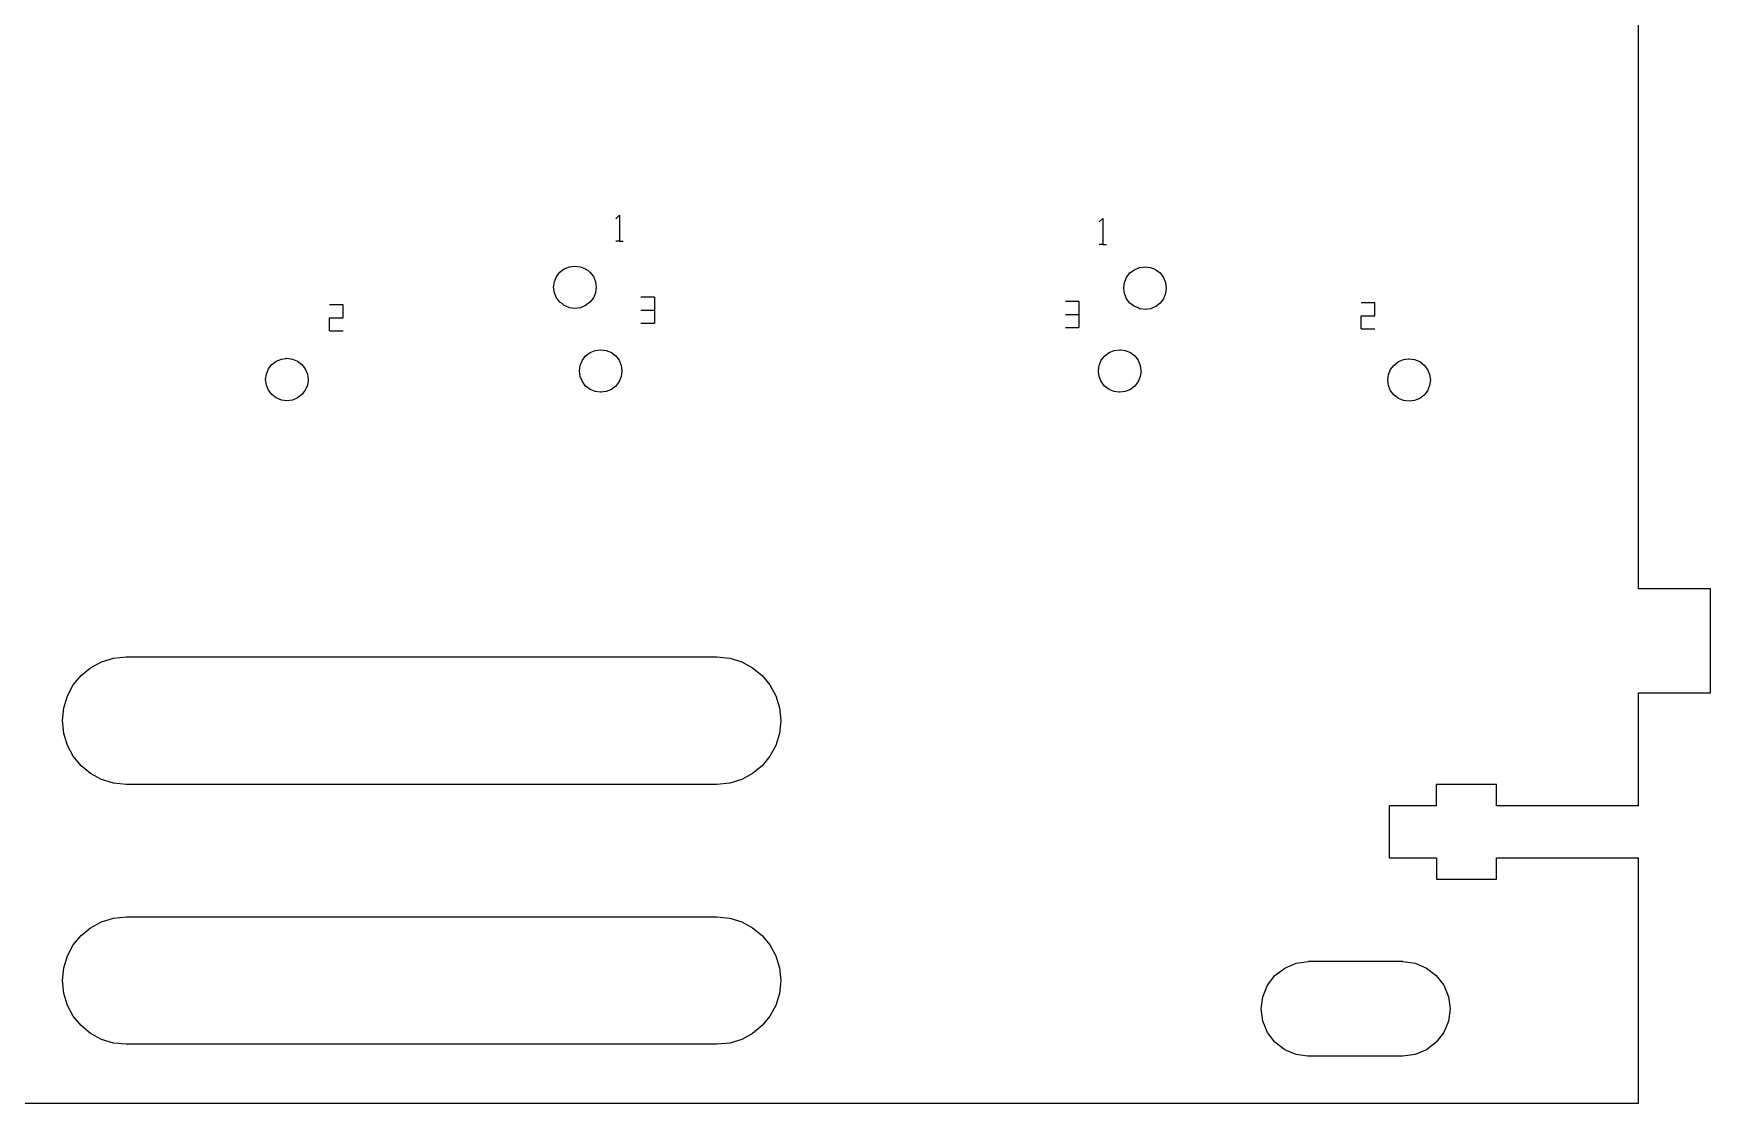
# Model space of a CAD drawing. Extents: x 0 to 621, y -370 to 0.
# Drawn here: x 479 to 620.9, y -368.1 to -277.5 of the extents above; entities that cross this region are included whole.
import ezdxf

# ---------------------------------------------------------------- set-up
doc = ezdxf.new("R2010")
doc.units = 0
doc.layers.get('0').update_dxf_attribs({"linetype": 'CONTINUOUS'})

# ---------------------------------------------------------------- blocks, each defined once
blk = doc.blocks.new('BLOCK_2482')
at = {"color": 7}
blk.add_lwpolyline([(614.84, -333.31), (620.94, -333.31)], dxfattribs=at)
blk = doc.blocks.new('BLOCK_2483')
at = {"color": 7}
blk.add_lwpolyline([(620.94, -333.31), (620.94, -324.51)], dxfattribs=at)
blk = doc.blocks.new('BLOCK_2484')
at = {"color": 7}
blk.add_lwpolyline([(620.94, -324.51), (614.84, -324.51)], dxfattribs=at)
blk = doc.blocks.new('BLOCK_2485')
at = {"color": 7}
blk.add_lwpolyline([(614.84, -324.51), (614.84, -205.61)], dxfattribs=at)
blk = doc.blocks.new('BLOCK_2508')
at = {"color": 7}
blk.add_lwpolyline([(614.84, -368.06), (464.04, -368.06)], dxfattribs=at)
blk = doc.blocks.new('BLOCK_2509')
at = {"color": 7}
blk.add_lwpolyline([(584.08, -357.24), (584.91, -356.6)], dxfattribs=at)
blk = doc.blocks.new('BLOCK_2510')
at = {"color": 7}
blk.add_lwpolyline([(583.45, -358.06), (584.08, -357.24)], dxfattribs=at)
blk = doc.blocks.new('BLOCK_2511')
at = {"color": 7}
blk.add_lwpolyline([(594.91, -356.06), (586.91, -356.06)], dxfattribs=at)
blk = doc.blocks.new('BLOCK_2514')
at = {"color": 7}
blk.add_lwpolyline([(596.91, -356.6), (597.73, -357.24)], dxfattribs=at)
blk = doc.blocks.new('BLOCK_2515')
at = {"color": 7}
blk.add_lwpolyline([(614.84, -342.87), (602.84, -342.87)], dxfattribs=at)
blk = doc.blocks.new('BLOCK_2516')
at = {"color": 7}
blk.add_lwpolyline([(602.84, -342.87), (602.84, -341.07)], dxfattribs=at)
blk = doc.blocks.new('BLOCK_2517')
at = {"color": 7}
blk.add_lwpolyline([(593.74, -347.27), (597.74, -347.27)], dxfattribs=at)
blk = doc.blocks.new('BLOCK_2518')
at = {"color": 7}
blk.add_lwpolyline([(597.74, -349.07), (602.84, -349.07)], dxfattribs=at)
blk = doc.blocks.new('BLOCK_2519')
at = {"color": 7}
blk.add_lwpolyline([(602.84, -341.07), (597.74, -341.07)], dxfattribs=at)
blk = doc.blocks.new('BLOCK_2520')
at = {"color": 7}
blk.add_lwpolyline([(597.74, -347.27), (597.74, -349.07)], dxfattribs=at)
blk = doc.blocks.new('BLOCK_2521')
at = {"color": 7}
blk.add_lwpolyline([(602.84, -347.27), (614.84, -347.27)], dxfattribs=at)
blk = doc.blocks.new('BLOCK_2522')
at = {"color": 7}
blk.add_lwpolyline([(602.84, -349.07), (602.84, -347.27)], dxfattribs=at)
blk = doc.blocks.new('BLOCK_2523')
at = {"color": 7}
blk.add_lwpolyline([(614.84, -342.87), (614.84, -333.31)], dxfattribs=at)
blk = doc.blocks.new('BLOCK_2525')
at = {"color": 7}
blk.add_lwpolyline([(584.08, -362.89), (583.45, -362.06)], dxfattribs=at)
blk = doc.blocks.new('BLOCK_2526')
at = {"color": 7}
blk.add_lwpolyline([(584.91, -363.53), (584.08, -362.89)], dxfattribs=at)
blk = doc.blocks.new('BLOCK_2527')
at = {"color": 7}
blk.add_lwpolyline([(585.87, -363.93), (584.91, -363.53)], dxfattribs=at)
blk = doc.blocks.new('BLOCK_2529')
at = {"color": 7}
blk.add_lwpolyline([(596.91, -363.53), (595.94, -363.93)], dxfattribs=at)
blk = doc.blocks.new('BLOCK_2530')
at = {"color": 7}
blk.add_lwpolyline([(595.94, -363.93), (594.91, -364.06)], dxfattribs=at)
blk = doc.blocks.new('BLOCK_2531')
at = {"color": 7}
blk.add_lwpolyline([(598.77, -361.1), (598.37, -362.06)], dxfattribs=at)
blk = doc.blocks.new('BLOCK_2568')
at = {"color": 7}
blk.add_lwpolyline([(598.37, -358.06), (598.77, -359.03)], dxfattribs=at)
blk = doc.blocks.new('BLOCK_2569')
at = {"color": 7}
blk.add_lwpolyline([(598.91, -360.06), (598.77, -361.1)], dxfattribs=at)
blk = doc.blocks.new('BLOCK_2570')
at = {"color": 7}
blk.add_lwpolyline([(595.94, -356.2), (596.91, -356.6)], dxfattribs=at)
blk = doc.blocks.new('BLOCK_2593')
at = {"color": 7}
blk.add_lwpolyline([(585.87, -356.2), (586.91, -356.06)], dxfattribs=at)
blk = doc.blocks.new('BLOCK_2595')
at = {"color": 7}
blk.add_lwpolyline([(583.45, -362.06), (583.05, -361.1)], dxfattribs=at)
blk = doc.blocks.new('BLOCK_2597')
at = {"color": 7}
blk.add_lwpolyline([(594.91, -356.06), (595.94, -356.2)], dxfattribs=at)
blk = doc.blocks.new('BLOCK_2598')
at = {"color": 7}
blk.add_lwpolyline([(586.84, -364.06), (585.87, -363.93)], dxfattribs=at)
blk = doc.blocks.new('BLOCK_2599')
at = {"color": 7}
blk.add_lwpolyline([(594.91, -364.06), (586.84, -364.06)], dxfattribs=at)
blk = doc.blocks.new('BLOCK_2614')
at = {"color": 7}
blk.add_lwpolyline([(593.74, -342.87), (593.74, -347.27)], dxfattribs=at)
blk = doc.blocks.new('BLOCK_2615')
at = {"color": 7}
blk.add_lwpolyline([(597.74, -342.87), (593.74, -342.87)], dxfattribs=at)
blk = doc.blocks.new('BLOCK_2616')
at = {"color": 7}
blk.add_lwpolyline([(597.74, -342.87), (597.74, -341.07)], dxfattribs=at)
blk = doc.blocks.new('BLOCK_2644')
at = {"color": 7}
blk.add_lwpolyline([(582.91, -360.06), (583.05, -359.03)], dxfattribs=at)
blk = doc.blocks.new('BLOCK_2645')
at = {"color": 7}
blk.add_lwpolyline([(584.91, -356.6), (585.87, -356.2)], dxfattribs=at)
blk = doc.blocks.new('BLOCK_2648')
at = {"color": 7}
blk.add_lwpolyline([(597.73, -357.24), (598.37, -358.06)], dxfattribs=at)
blk = doc.blocks.new('BLOCK_2649')
at = {"color": 7}
blk.add_lwpolyline([(597.73, -362.89), (596.91, -363.53)], dxfattribs=at)
blk = doc.blocks.new('BLOCK_2650')
at = {"color": 7}
blk.add_lwpolyline([(583.05, -359.03), (583.45, -358.06)], dxfattribs=at)
blk = doc.blocks.new('BLOCK_2654')
at = {"color": 7}
blk.add_lwpolyline([(598.77, -359.03), (598.91, -360.06)], dxfattribs=at)
blk = doc.blocks.new('BLOCK_2655')
at = {"color": 7}
blk.add_lwpolyline([(598.37, -362.06), (597.73, -362.89)], dxfattribs=at)
blk = doc.blocks.new('BLOCK_2656')
at = {"color": 7}
blk.add_lwpolyline([(583.05, -361.1), (582.91, -360.06)], dxfattribs=at)
blk = doc.blocks.new('BLOCK_2657')
at = {"color": 7}
blk.add_lwpolyline([(614.84, -368.06), (614.84, -347.27)], dxfattribs=at)
blk = doc.blocks.new('BLOCK_2662')
at = {"color": 7}
blk.add_lwpolyline([(597.17, -306.38), (597.23, -306.84)], dxfattribs=at)
blk = doc.blocks.new('BLOCK_2663')
at = {"color": 7}
blk.add_lwpolyline([(596.99, -305.94), (597.17, -306.38)], dxfattribs=at)
blk = doc.blocks.new('BLOCK_2664')
at = {"color": 7}
blk.add_lwpolyline([(596.71, -305.57), (596.99, -305.94)], dxfattribs=at)
blk = doc.blocks.new('BLOCK_2666')
at = {"color": 7}
blk.add_lwpolyline([(501.71, -308.07), (501.34, -308.36)], dxfattribs=at)
blk = doc.blocks.new('BLOCK_2667')
at = {"color": 7}
blk.add_lwpolyline([(502, -307.7), (501.71, -308.07)], dxfattribs=at)
blk = doc.blocks.new('BLOCK_2668')
at = {"color": 7}
blk.add_lwpolyline([(499.54, -308.36), (499.17, -308.07)], dxfattribs=at)
blk = doc.blocks.new('BLOCK_2669')
at = {"color": 7}
blk.add_lwpolyline([(498.88, -307.7), (498.7, -307.26)], dxfattribs=at)
blk = doc.blocks.new('BLOCK_2670')
at = {"color": 7}
blk.add_lwpolyline([(499.97, -305.06), (500.36, -305.01)], dxfattribs=at)
blk = doc.blocks.new('BLOCK_2676')
at = {"color": 7}
blk.add_lwpolyline([(593.64, -306.87), (593.63, -306.84)], dxfattribs=at)
blk = doc.blocks.new('BLOCK_2678')
at = {"color": 7}
blk.add_lwpolyline([(594.53, -308.4), (594.16, -308.11)], dxfattribs=at)
blk = doc.blocks.new('BLOCK_2682')
at = {"color": 7}
blk.add_lwpolyline([(526.56, -299.45), (526.38, -299.89)], dxfattribs=at)
blk = doc.blocks.new('BLOCK_2683')
at = {"color": 7}
blk.add_lwpolyline([(526.38, -299.89), (526.09, -300.26)], dxfattribs=at)
blk = doc.blocks.new('BLOCK_2685')
at = {"color": 7}
blk.add_lwpolyline([(595.9, -305.1), (596.33, -305.28)], dxfattribs=at)
blk = doc.blocks.new('BLOCK_2686')
at = {"color": 7}
blk.add_lwpolyline([(594.16, -305.57), (594.53, -305.28)], dxfattribs=at)
blk = doc.blocks.new('BLOCK_2687')
at = {"color": 7}
blk.add_lwpolyline([(593.87, -305.94), (594.16, -305.57)], dxfattribs=at)
blk = doc.blocks.new('BLOCK_2688')
at = {"color": 7}
blk.add_lwpolyline([(593.69, -306.38), (593.87, -305.94)], dxfattribs=at)
blk = doc.blocks.new('BLOCK_2690')
at = {"color": 7}
blk.add_lwpolyline([(523.54, -300.26), (523.26, -299.89)], dxfattribs=at)
blk = doc.blocks.new('BLOCK_2691')
at = {"color": 7}
blk.add_lwpolyline([(523.26, -299.89), (523.08, -299.45)], dxfattribs=at)
blk = doc.blocks.new('BLOCK_2693')
at = {"color": 7}
blk.add_lwpolyline([(569.51, -293.16), (569.51, -295.36)], dxfattribs=at)
blk = doc.blocks.new('BLOCK_2694')
at = {"color": 7}
blk.add_lwpolyline([(569.51, -295.36), (569.21, -295.36)], dxfattribs=at)
blk = doc.blocks.new('BLOCK_2695')
at = {"color": 7}
blk.add_lwpolyline([(569.51, -295.36), (569.83, -295.36)], dxfattribs=at)
blk = doc.blocks.new('BLOCK_2696')
at = {"color": 7}
blk.add_lwpolyline([(498.7, -307.26), (498.64, -306.8)], dxfattribs=at)
blk = doc.blocks.new('BLOCK_2697')
at = {"color": 7}
blk.add_lwpolyline([(499.54, -305.24), (499.97, -305.06)], dxfattribs=at)
blk = doc.blocks.new('BLOCK_2702')
at = {"color": 7}
blk.add_lwpolyline([(597.23, -306.84), (597.17, -307.31)], dxfattribs=at)
blk = doc.blocks.new('BLOCK_2711')
at = {"color": 7}
blk.add_lwpolyline([(500.91, -305.06), (501.34, -305.24)], dxfattribs=at)
blk = doc.blocks.new('BLOCK_2712')
at = {"color": 7}
blk.add_lwpolyline([(500.44, -305), (500.91, -305.06)], dxfattribs=at)
blk = doc.blocks.new('BLOCK_2713')
at = {"color": 7}
blk.add_lwpolyline([(595.43, -305.04), (595.9, -305.1)], dxfattribs=at)
blk = doc.blocks.new('BLOCK_2714')
at = {"color": 7}
blk.add_lwpolyline([(593.69, -307.31), (593.64, -306.87)], dxfattribs=at)
blk = doc.blocks.new('BLOCK_2721')
at = {"color": 7}
blk.add_lwpolyline([(593.63, -306.84), (593.69, -306.38)], dxfattribs=at)
blk = doc.blocks.new('BLOCK_2722')
at = {"color": 7}
blk.add_lwpolyline([(594.97, -308.58), (594.53, -308.4)], dxfattribs=at)
blk = doc.blocks.new('BLOCK_2729')
at = {"color": 7}
blk.add_lwpolyline([(504.06, -301.58), (505.21, -301.58)], dxfattribs=at)
blk = doc.blocks.new('BLOCK_2730')
at = {"color": 7}
blk.add_lwpolyline([(504.06, -302.68), (505.21, -302.68)], dxfattribs=at)
blk = doc.blocks.new('BLOCK_2731')
at = {"color": 7}
blk.add_lwpolyline([(505.21, -300.48), (504.06, -300.48)], dxfattribs=at)
blk = doc.blocks.new('BLOCK_2732')
at = {"color": 7}
blk.add_lwpolyline([(504.06, -302.68), (504.06, -301.58)], dxfattribs=at)
blk = doc.blocks.new('BLOCK_2733')
at = {"color": 7}
blk.add_lwpolyline([(592.53, -301.4), (592.53, -300.3)], dxfattribs=at)
blk = doc.blocks.new('BLOCK_2734')
at = {"color": 7}
blk.add_lwpolyline([(591.38, -301.4), (592.53, -301.4)], dxfattribs=at)
blk = doc.blocks.new('BLOCK_2735')
at = {"color": 7}
blk.add_lwpolyline([(591.38, -302.5), (591.38, -301.4)], dxfattribs=at)
blk = doc.blocks.new('BLOCK_2736')
at = {"color": 7}
blk.add_lwpolyline([(502.23, -306.87), (502.18, -307.26)], dxfattribs=at)
blk = doc.blocks.new('BLOCK_2740')
at = {"color": 7}
blk.add_lwpolyline([(596.33, -308.4), (595.9, -308.58)], dxfattribs=at)
blk = doc.blocks.new('BLOCK_2741')
at = {"color": 7}
blk.add_lwpolyline([(596.71, -308.11), (596.33, -308.4)], dxfattribs=at)
blk = doc.blocks.new('BLOCK_2742')
at = {"color": 7}
blk.add_lwpolyline([(596.99, -307.74), (596.71, -308.11)], dxfattribs=at)
blk = doc.blocks.new('BLOCK_2743')
at = {"color": 7}
blk.add_lwpolyline([(597.17, -307.31), (596.99, -307.74)], dxfattribs=at)
blk = doc.blocks.new('BLOCK_2746')
at = {"color": 7}
blk.add_lwpolyline([(523.08, -299.45), (523.02, -298.98)], dxfattribs=at)
blk = doc.blocks.new('BLOCK_2747')
at = {"color": 7}
blk.add_lwpolyline([(526.38, -298.09), (526.56, -298.52)], dxfattribs=at)
blk = doc.blocks.new('BLOCK_2753')
at = {"color": 7}
blk.add_lwpolyline([(591.38, -302.5), (592.53, -302.5)], dxfattribs=at)
blk = doc.blocks.new('BLOCK_2754')
at = {"color": 7}
blk.add_lwpolyline([(592.53, -300.3), (591.38, -300.3)], dxfattribs=at)
blk = doc.blocks.new('BLOCK_2758')
at = {"color": 7}
blk.add_lwpolyline([(525.72, -297.43), (525.83, -297.51)], dxfattribs=at)
blk = doc.blocks.new('BLOCK_2761')
at = {"color": 7}
blk.add_lwpolyline([(501.34, -305.24), (501.71, -305.53)], dxfattribs=at)
blk = doc.blocks.new('BLOCK_2762')
at = {"color": 7}
blk.add_lwpolyline([(528.59, -295.09), (528.91, -295.09)], dxfattribs=at)
blk = doc.blocks.new('BLOCK_2763')
at = {"color": 7}
blk.add_lwpolyline([(528.59, -292.89), (528.29, -293.2)], dxfattribs=at)
blk = doc.blocks.new('BLOCK_2764')
at = {"color": 7}
blk.add_lwpolyline([(528.59, -295.09), (528.29, -295.09)], dxfattribs=at)
blk = doc.blocks.new('BLOCK_2765')
at = {"color": 7}
blk.add_lwpolyline([(528.59, -292.89), (528.59, -295.09)], dxfattribs=at)
blk = doc.blocks.new('BLOCK_2766')
at = {"color": 7}
blk.add_lwpolyline([(569.51, -293.16), (569.21, -293.46)], dxfattribs=at)
blk = doc.blocks.new('BLOCK_2768')
at = {"color": 7}
blk.add_lwpolyline([(593.87, -307.74), (593.69, -307.31)], dxfattribs=at)
blk = doc.blocks.new('BLOCK_2769')
at = {"color": 7}
blk.add_lwpolyline([(594.97, -305.1), (595.36, -305.05)], dxfattribs=at)
blk = doc.blocks.new('BLOCK_2771')
at = {"color": 7}
blk.add_lwpolyline([(572.18, -297.5), (572.61, -297.32)], dxfattribs=at)
blk = doc.blocks.new('BLOCK_2772')
at = {"color": 7}
blk.add_lwpolyline([(571.34, -299.52), (571.28, -299.06)], dxfattribs=at)
blk = doc.blocks.new('BLOCK_2773')
at = {"color": 7}
blk.add_lwpolyline([(523.54, -297.71), (523.92, -297.43)], dxfattribs=at)
blk = doc.blocks.new('BLOCK_2777')
at = {"color": 7}
blk.add_lwpolyline([(572.61, -300.8), (572.43, -300.71)], dxfattribs=at)
blk = doc.blocks.new('BLOCK_2778')
at = {"color": 7}
blk.add_lwpolyline([(572.18, -300.62), (571.8, -300.33)], dxfattribs=at)
blk = doc.blocks.new('BLOCK_2779')
at = {"color": 7}
blk.add_lwpolyline([(571.8, -300.33), (571.52, -299.96)], dxfattribs=at)
blk = doc.blocks.new('BLOCK_2785')
at = {"color": 7}
blk.add_lwpolyline([(501.34, -308.36), (500.91, -308.54)], dxfattribs=at)
blk = doc.blocks.new('BLOCK_2786')
at = {"color": 7}
blk.add_lwpolyline([(500.91, -308.54), (500.44, -308.6)], dxfattribs=at)
blk = doc.blocks.new('BLOCK_2787')
at = {"color": 7}
blk.add_lwpolyline([(500.44, -308.6), (499.97, -308.54)], dxfattribs=at)
blk = doc.blocks.new('BLOCK_2788')
at = {"color": 7}
blk.add_lwpolyline([(594.53, -305.28), (594.97, -305.1)], dxfattribs=at)
blk = doc.blocks.new('BLOCK_2789')
at = {"color": 7}
blk.add_lwpolyline([(498.64, -306.8), (498.7, -306.33)], dxfattribs=at)
blk = doc.blocks.new('BLOCK_2790')
at = {"color": 7}
blk.add_lwpolyline([(499.97, -308.54), (499.54, -308.36)], dxfattribs=at)
blk = doc.blocks.new('BLOCK_2791')
at = {"color": 7}
blk.add_lwpolyline([(500.36, -305.01), (500.44, -305)], dxfattribs=at)
blk = doc.blocks.new('BLOCK_2792')
at = {"color": 7}
blk.add_lwpolyline([(595.43, -308.64), (594.97, -308.58)], dxfattribs=at)
blk = doc.blocks.new('BLOCK_2794')
at = {"color": 7}
blk.add_lwpolyline([(595.9, -308.58), (595.43, -308.64)], dxfattribs=at)
blk = doc.blocks.new('BLOCK_2795')
at = {"color": 7}
blk.add_lwpolyline([(499.17, -305.52), (499.54, -305.24)], dxfattribs=at)
blk = doc.blocks.new('BLOCK_2796')
at = {"color": 7}
blk.add_lwpolyline([(498.88, -305.9), (499.17, -305.52)], dxfattribs=at)
blk = doc.blocks.new('BLOCK_2797')
at = {"color": 7}
blk.add_lwpolyline([(498.7, -306.33), (498.88, -305.9)], dxfattribs=at)
blk = doc.blocks.new('BLOCK_2798')
at = {"color": 7}
blk.add_lwpolyline([(524.35, -297.25), (524.82, -297.19)], dxfattribs=at)
blk = doc.blocks.new('BLOCK_2799')
at = {"color": 7}
blk.add_lwpolyline([(524.82, -297.19), (525.28, -297.25)], dxfattribs=at)
blk = doc.blocks.new('BLOCK_2800')
at = {"color": 7}
blk.add_lwpolyline([(523.92, -297.43), (524.35, -297.25)], dxfattribs=at)
blk = doc.blocks.new('BLOCK_2801')
at = {"color": 7}
blk.add_lwpolyline([(523.26, -298.09), (523.54, -297.71)], dxfattribs=at)
blk = doc.blocks.new('BLOCK_2805')
at = {"color": 7}
blk.add_lwpolyline([(525.28, -300.72), (524.82, -300.79)], dxfattribs=at)
blk = doc.blocks.new('BLOCK_2806')
at = {"color": 7}
blk.add_lwpolyline([(524.82, -300.79), (524.35, -300.72)], dxfattribs=at)
blk = doc.blocks.new('BLOCK_2813')
at = {"color": 7}
blk.add_lwpolyline([(505.21, -301.58), (505.21, -300.48)], dxfattribs=at)
blk = doc.blocks.new('BLOCK_2815')
at = {"color": 7}
blk.add_lwpolyline([(573.08, -297.26), (573.54, -297.32)], dxfattribs=at)
blk = doc.blocks.new('BLOCK_2816')
at = {"color": 7}
blk.add_lwpolyline([(573.54, -297.32), (573.74, -297.4)], dxfattribs=at)
blk = doc.blocks.new('BLOCK_2817')
at = {"color": 7}
blk.add_lwpolyline([(573.98, -297.5), (574.35, -297.78)], dxfattribs=at)
blk = doc.blocks.new('BLOCK_2818')
at = {"color": 7}
blk.add_lwpolyline([(574.35, -297.78), (574.64, -298.16)], dxfattribs=at)
blk = doc.blocks.new('BLOCK_2820')
at = {"color": 7}
blk.add_lwpolyline([(574.82, -299.52), (574.64, -299.96)], dxfattribs=at)
blk = doc.blocks.new('BLOCK_2821')
at = {"color": 7}
blk.add_lwpolyline([(574.64, -299.96), (574.35, -300.33)], dxfattribs=at)
blk = doc.blocks.new('BLOCK_2822')
at = {"color": 7}
blk.add_lwpolyline([(574.35, -300.33), (573.98, -300.62)], dxfattribs=at)
blk = doc.blocks.new('BLOCK_2823')
at = {"color": 7}
blk.add_lwpolyline([(572.61, -297.32), (573.08, -297.26)], dxfattribs=at)
blk = doc.blocks.new('BLOCK_2825')
at = {"color": 7}
blk.add_lwpolyline([(523.08, -298.52), (523.26, -298.09)], dxfattribs=at)
blk = doc.blocks.new('BLOCK_2826')
at = {"color": 7}
blk.add_lwpolyline([(523.02, -298.98), (523.08, -298.52)], dxfattribs=at)
blk = doc.blocks.new('BLOCK_2831')
at = {"color": 7}
blk.add_lwpolyline([(595.36, -305.05), (595.43, -305.04)], dxfattribs=at)
blk = doc.blocks.new('BLOCK_2833')
at = {"color": 7}
blk.add_lwpolyline([(499.17, -308.07), (498.88, -307.7)], dxfattribs=at)
blk = doc.blocks.new('BLOCK_2834')
at = {"color": 7}
blk.add_lwpolyline([(573.98, -300.62), (573.54, -300.8)], dxfattribs=at)
blk = doc.blocks.new('BLOCK_2835')
at = {"color": 7}
blk.add_lwpolyline([(573.54, -300.8), (573.08, -300.86)], dxfattribs=at)
blk = doc.blocks.new('BLOCK_2836')
at = {"color": 7}
blk.add_lwpolyline([(573.08, -300.86), (572.67, -300.8)], dxfattribs=at)
blk = doc.blocks.new('BLOCK_2837')
at = {"color": 7}
blk.add_lwpolyline([(526.09, -300.26), (525.72, -300.54)], dxfattribs=at)
blk = doc.blocks.new('BLOCK_2838')
at = {"color": 7}
blk.add_lwpolyline([(525.72, -300.54), (525.28, -300.72)], dxfattribs=at)
blk = doc.blocks.new('BLOCK_2842')
at = {"color": 7}
blk.add_lwpolyline([(596.33, -305.28), (596.71, -305.57)], dxfattribs=at)
blk = doc.blocks.new('BLOCK_2845')
at = {"color": 7}
blk.add_lwpolyline([(502.18, -307.26), (502, -307.7)], dxfattribs=at)
blk = doc.blocks.new('BLOCK_2846')
at = {"color": 7}
blk.add_lwpolyline([(502.24, -306.8), (502.23, -306.87)], dxfattribs=at)
blk = doc.blocks.new('BLOCK_2847')
at = {"color": 7}
blk.add_lwpolyline([(524.35, -300.72), (523.99, -300.57)], dxfattribs=at)
blk = doc.blocks.new('BLOCK_2848')
at = {"color": 7}
blk.add_lwpolyline([(523.92, -300.54), (523.73, -300.37)], dxfattribs=at)
blk = doc.blocks.new('BLOCK_2855')
at = {"color": 7}
blk.add_lwpolyline([(526.56, -298.52), (526.62, -298.99)], dxfattribs=at)
blk = doc.blocks.new('BLOCK_2856')
at = {"color": 7}
blk.add_lwpolyline([(526.62, -298.99), (526.56, -299.45)], dxfattribs=at)
blk = doc.blocks.new('BLOCK_2861')
at = {"color": 7}
blk.add_lwpolyline([(571.28, -299.06), (571.34, -298.59)], dxfattribs=at)
blk = doc.blocks.new('BLOCK_2862')
at = {"color": 7}
blk.add_lwpolyline([(571.34, -298.59), (571.52, -298.16)], dxfattribs=at)
blk = doc.blocks.new('BLOCK_2863')
at = {"color": 7}
blk.add_lwpolyline([(571.52, -298.16), (571.8, -297.78)], dxfattribs=at)
blk = doc.blocks.new('BLOCK_2864')
at = {"color": 7}
blk.add_lwpolyline([(571.8, -297.78), (572.18, -297.5)], dxfattribs=at)
blk = doc.blocks.new('BLOCK_2865')
at = {"color": 7}
blk.add_lwpolyline([(502.18, -306.33), (502.24, -306.8)], dxfattribs=at)
blk = doc.blocks.new('BLOCK_2866')
at = {"color": 7}
blk.add_lwpolyline([(502, -305.9), (502.18, -306.33)], dxfattribs=at)
blk = doc.blocks.new('BLOCK_2867')
at = {"color": 7}
blk.add_lwpolyline([(501.71, -305.53), (502, -305.9)], dxfattribs=at)
blk = doc.blocks.new('BLOCK_2868')
at = {"color": 7}
blk.add_lwpolyline([(594.16, -308.11), (593.87, -307.74)], dxfattribs=at)
blk = doc.blocks.new('BLOCK_2880')
at = {"color": 7}
blk.add_lwpolyline([(571.52, -299.96), (571.34, -299.52)], dxfattribs=at)
blk = doc.blocks.new('BLOCK_2881')
at = {"color": 7}
blk.add_lwpolyline([(574.64, -298.16), (574.82, -298.59)], dxfattribs=at)
blk = doc.blocks.new('BLOCK_2882')
at = {"color": 7}
blk.add_lwpolyline([(574.82, -298.59), (574.88, -299.06)], dxfattribs=at)
blk = doc.blocks.new('BLOCK_2883')
at = {"color": 7}
blk.add_lwpolyline([(574.88, -299.06), (574.82, -299.52)], dxfattribs=at)
blk = doc.blocks.new('BLOCK_2893')
at = {"color": 7}
blk.add_lwpolyline([(525.28, -297.25), (525.72, -297.43)], dxfattribs=at)
blk = doc.blocks.new('BLOCK_2894')
at = {"color": 7}
blk.add_lwpolyline([(526.09, -297.71), (526.38, -298.09)], dxfattribs=at)
blk = doc.blocks.new('BLOCK_2898')
at = {"color": 7}
blk.add_lwpolyline([(525.9, -297.54), (526.09, -297.71)], dxfattribs=at)
blk = doc.blocks.new('BLOCK_2899')
at = {"color": 7}
blk.add_lwpolyline([(525.83, -297.51), (525.9, -297.54)], dxfattribs=at)
blk = doc.blocks.new('BLOCK_2901')
at = {"color": 7}
blk.add_lwpolyline([(572.43, -300.71), (572.18, -300.62)], dxfattribs=at)
blk = doc.blocks.new('BLOCK_2903')
at = {"color": 7}
blk.add_lwpolyline([(573.8, -297.41), (573.98, -297.5)], dxfattribs=at)
blk = doc.blocks.new('BLOCK_2904')
at = {"color": 7}
blk.add_lwpolyline([(573.74, -297.4), (573.8, -297.41)], dxfattribs=at)
blk = doc.blocks.new('BLOCK_2905')
at = {"color": 7}
blk.add_lwpolyline([(572.67, -300.8), (572.61, -300.8)], dxfattribs=at)
blk = doc.blocks.new('BLOCK_2906')
at = {"color": 7}
blk.add_lwpolyline([(523.99, -300.57), (523.92, -300.54)], dxfattribs=at)
blk = doc.blocks.new('BLOCK_2907')
at = {"color": 7}
blk.add_lwpolyline([(523.73, -300.37), (523.54, -300.26)], dxfattribs=at)
blk = doc.blocks.new('BLOCK_2966')
at = {"color": 7}
blk.add_lwpolyline([(526.11, -307.63), (525.73, -307.35)], dxfattribs=at)
blk = doc.blocks.new('BLOCK_2967')
at = {"color": 7}
blk.add_lwpolyline([(525.45, -305.17), (525.73, -304.8)], dxfattribs=at)
blk = doc.blocks.new('BLOCK_2968')
at = {"color": 7}
blk.add_lwpolyline([(528.74, -305.61), (528.8, -306.02)], dxfattribs=at)
blk = doc.blocks.new('BLOCK_2969')
at = {"color": 7}
blk.add_lwpolyline([(528.8, -306.02), (528.81, -306.07)], dxfattribs=at)
blk = doc.blocks.new('BLOCK_2970')
at = {"color": 7}
blk.add_lwpolyline([(527.47, -304.34), (527.91, -304.52)], dxfattribs=at)
blk = doc.blocks.new('BLOCK_2971')
at = {"color": 7}
blk.add_lwpolyline([(525.21, -306.07), (525.27, -305.61)], dxfattribs=at)
blk = doc.blocks.new('BLOCK_2972')
at = {"color": 7}
blk.add_lwpolyline([(526.11, -304.52), (526.54, -304.34)], dxfattribs=at)
blk = doc.blocks.new('BLOCK_2973')
at = {"color": 7}
blk.add_lwpolyline([(525.73, -307.35), (525.45, -306.97)], dxfattribs=at)
blk = doc.blocks.new('BLOCK_2974')
at = {"color": 7}
blk.add_lwpolyline([(528.56, -306.97), (528.28, -307.35)], dxfattribs=at)
blk = doc.blocks.new('BLOCK_2975')
at = {"color": 7}
blk.add_lwpolyline([(526.54, -307.81), (526.11, -307.63)], dxfattribs=at)
blk = doc.blocks.new('BLOCK_2976')
at = {"color": 7}
blk.add_lwpolyline([(525.73, -304.8), (526.11, -304.52)], dxfattribs=at)
blk = doc.blocks.new('BLOCK_2977')
at = {"color": 7}
blk.add_lwpolyline([(528.57, -305.17), (528.74, -305.61)], dxfattribs=at)
blk = doc.blocks.new('BLOCK_2978')
at = {"color": 7}
blk.add_lwpolyline([(525.27, -306.54), (525.21, -306.07)], dxfattribs=at)
blk = doc.blocks.new('BLOCK_2979')
at = {"color": 7}
blk.add_lwpolyline([(525.27, -305.61), (525.45, -305.17)], dxfattribs=at)
blk = doc.blocks.new('BLOCK_2980')
at = {"color": 7}
blk.add_lwpolyline([(527.01, -304.27), (527.47, -304.34)], dxfattribs=at)
blk = doc.blocks.new('BLOCK_2981')
at = {"color": 7}
blk.add_lwpolyline([(527.47, -307.81), (527.01, -307.87)], dxfattribs=at)
blk = doc.blocks.new('BLOCK_2982')
at = {"color": 7}
blk.add_lwpolyline([(526.54, -304.34), (527.01, -304.27)], dxfattribs=at)
blk = doc.blocks.new('BLOCK_2983')
at = {"color": 7}
blk.add_lwpolyline([(528.28, -307.35), (527.91, -307.63)], dxfattribs=at)
blk = doc.blocks.new('BLOCK_2984')
at = {"color": 7}
blk.add_lwpolyline([(527.91, -307.63), (527.47, -307.81)], dxfattribs=at)
blk = doc.blocks.new('BLOCK_2985')
at = {"color": 7}
blk.add_lwpolyline([(525.45, -306.97), (525.27, -306.54)], dxfattribs=at)
blk = doc.blocks.new('BLOCK_2986')
at = {"color": 7}
blk.add_lwpolyline([(528.74, -306.54), (528.56, -306.97)], dxfattribs=at)
blk = doc.blocks.new('BLOCK_2987')
at = {"color": 7}
blk.add_lwpolyline([(526.95, -307.87), (526.54, -307.81)], dxfattribs=at)
blk = doc.blocks.new('BLOCK_2988')
at = {"color": 7}
blk.add_lwpolyline([(527.91, -304.52), (528.28, -304.8)], dxfattribs=at)
blk = doc.blocks.new('BLOCK_2989')
at = {"color": 7}
blk.add_lwpolyline([(528.28, -304.8), (528.57, -305.17)], dxfattribs=at)
blk = doc.blocks.new('BLOCK_2990')
at = {"color": 7}
blk.add_lwpolyline([(527.01, -307.87), (526.95, -307.87)], dxfattribs=at)
blk = doc.blocks.new('BLOCK_2991')
at = {"color": 7}
blk.add_lwpolyline([(528.81, -306.07), (528.8, -306.11)], dxfattribs=at)
blk = doc.blocks.new('BLOCK_2992')
at = {"color": 7}
blk.add_lwpolyline([(528.8, -306.11), (528.74, -306.54)], dxfattribs=at)
blk = doc.blocks.new('BLOCK_2993')
at = {"color": 7}
blk.add_lwpolyline([(571.84, -307.63), (571.4, -307.81)], dxfattribs=at)
blk = doc.blocks.new('BLOCK_2994')
at = {"color": 7}
blk.add_lwpolyline([(569.38, -306.97), (569.2, -306.54)], dxfattribs=at)
blk = doc.blocks.new('BLOCK_2995')
at = {"color": 7}
blk.add_lwpolyline([(571.84, -304.52), (572.21, -304.8)], dxfattribs=at)
blk = doc.blocks.new('BLOCK_2996')
at = {"color": 7}
blk.add_lwpolyline([(572.21, -304.8), (572.5, -305.17)], dxfattribs=at)
blk = doc.blocks.new('BLOCK_2997')
at = {"color": 7}
blk.add_lwpolyline([(569.14, -306.07), (569.2, -305.61)], dxfattribs=at)
blk = doc.blocks.new('BLOCK_2998')
at = {"color": 7}
blk.add_lwpolyline([(570.04, -304.52), (570.47, -304.34)], dxfattribs=at)
blk = doc.blocks.new('BLOCK_2999')
at = {"color": 7}
blk.add_lwpolyline([(569.66, -307.35), (569.38, -306.97)], dxfattribs=at)
blk = doc.blocks.new('BLOCK_3000')
at = {"color": 7}
blk.add_lwpolyline([(572.5, -306.97), (572.21, -307.35)], dxfattribs=at)
blk = doc.blocks.new('BLOCK_3001')
at = {"color": 7}
blk.add_lwpolyline([(570.47, -307.81), (570.04, -307.63)], dxfattribs=at)
blk = doc.blocks.new('BLOCK_3002')
at = {"color": 7}
blk.add_lwpolyline([(569.67, -304.8), (570.04, -304.52)], dxfattribs=at)
blk = doc.blocks.new('BLOCK_3003')
at = {"color": 7}
blk.add_lwpolyline([(572.5, -305.17), (572.68, -305.61)], dxfattribs=at)
blk = doc.blocks.new('BLOCK_3004')
at = {"color": 7}
blk.add_lwpolyline([(572.68, -305.61), (572.73, -306.02)], dxfattribs=at)
blk = doc.blocks.new('BLOCK_3005')
at = {"color": 7}
blk.add_lwpolyline([(572.73, -306.02), (572.74, -306.07)], dxfattribs=at)
blk = doc.blocks.new('BLOCK_3006')
at = {"color": 7}
blk.add_lwpolyline([(571.4, -304.34), (571.84, -304.52)], dxfattribs=at)
blk = doc.blocks.new('BLOCK_3007')
at = {"color": 7}
blk.add_lwpolyline([(570.94, -304.27), (571.01, -304.28)], dxfattribs=at)
blk = doc.blocks.new('BLOCK_3008')
at = {"color": 7}
blk.add_lwpolyline([(571.4, -307.81), (570.94, -307.87)], dxfattribs=at)
blk = doc.blocks.new('BLOCK_3009')
at = {"color": 7}
blk.add_lwpolyline([(570.04, -307.63), (569.66, -307.35)], dxfattribs=at)
blk = doc.blocks.new('BLOCK_3010')
at = {"color": 7}
blk.add_lwpolyline([(569.2, -306.54), (569.14, -306.11)], dxfattribs=at)
blk = doc.blocks.new('BLOCK_3011')
at = {"color": 7}
blk.add_lwpolyline([(572.68, -306.54), (572.5, -306.97)], dxfattribs=at)
blk = doc.blocks.new('BLOCK_3012')
at = {"color": 7}
blk.add_lwpolyline([(570.47, -304.34), (570.94, -304.27)], dxfattribs=at)
blk = doc.blocks.new('BLOCK_3013')
at = {"color": 7}
blk.add_lwpolyline([(570.94, -307.87), (570.88, -307.87)], dxfattribs=at)
blk = doc.blocks.new('BLOCK_3014')
at = {"color": 7}
blk.add_lwpolyline([(572.74, -306.07), (572.68, -306.54)], dxfattribs=at)
blk = doc.blocks.new('BLOCK_3015')
at = {"color": 7}
blk.add_lwpolyline([(569.2, -305.61), (569.38, -305.17)], dxfattribs=at)
blk = doc.blocks.new('BLOCK_3016')
at = {"color": 7}
blk.add_lwpolyline([(572.21, -307.35), (571.84, -307.63)], dxfattribs=at)
blk = doc.blocks.new('BLOCK_3017')
at = {"color": 7}
blk.add_lwpolyline([(569.38, -305.17), (569.67, -304.8)], dxfattribs=at)
blk = doc.blocks.new('BLOCK_3018')
at = {"color": 7}
blk.add_lwpolyline([(570.88, -307.87), (570.47, -307.81)], dxfattribs=at)
blk = doc.blocks.new('BLOCK_3019')
at = {"color": 7}
blk.add_lwpolyline([(571.01, -304.28), (571.4, -304.34)], dxfattribs=at)
blk = doc.blocks.new('BLOCK_3020')
at = {"color": 7}
blk.add_lwpolyline([(569.14, -306.11), (569.14, -306.07)], dxfattribs=at)
blk = doc.blocks.new('BLOCK_3031')
at = {"color": 7}
blk.add_lwpolyline([(566.34, -301.3), (567.49, -301.3)], dxfattribs=at)
blk = doc.blocks.new('BLOCK_3032')
at = {"color": 7}
blk.add_lwpolyline([(567.49, -300.2), (567.49, -301.3)], dxfattribs=at)
blk = doc.blocks.new('BLOCK_3033')
at = {"color": 7}
blk.add_lwpolyline([(566.34, -302.4), (567.49, -302.4)], dxfattribs=at)
blk = doc.blocks.new('BLOCK_3034')
at = {"color": 7}
blk.add_lwpolyline([(567.49, -300.2), (566.34, -300.2)], dxfattribs=at)
blk = doc.blocks.new('BLOCK_3035')
at = {"color": 7}
blk.add_lwpolyline([(567.49, -301.3), (567.49, -302.4)], dxfattribs=at)
blk = doc.blocks.new('BLOCK_3036')
at = {"color": 7}
blk.add_lwpolyline([(531.56, -299.83), (531.56, -300.93)], dxfattribs=at)
blk = doc.blocks.new('BLOCK_3037')
at = {"color": 7}
blk.add_lwpolyline([(531.56, -299.83), (530.41, -299.83)], dxfattribs=at)
blk = doc.blocks.new('BLOCK_3038')
at = {"color": 7}
blk.add_lwpolyline([(531.56, -300.93), (531.56, -302.03)], dxfattribs=at)
blk = doc.blocks.new('BLOCK_3039')
at = {"color": 7}
blk.add_lwpolyline([(530.41, -302.03), (531.56, -302.03)], dxfattribs=at)
blk = doc.blocks.new('BLOCK_3040')
at = {"color": 7}
blk.add_lwpolyline([(530.41, -300.93), (531.56, -300.93)], dxfattribs=at)

msp = doc.modelspace()

# ---------------------------------------------------------------- linework, layer by layer
at = {"color": 7}
for points in [[(483.82, -331.19), (484.74, -330.69)], [(484.74, -330.69), (485.75, -330.37)], [(485.75, -330.37), (486.84, -330.26)], [(486.84, -330.26), (536.84, -330.26)], [(536.84, -330.26), (537.93, -330.37)], [(537.93, -330.37), (538.94, -330.69)], [(538.94, -330.69), (539.86, -331.19)], [(482.36, -332.64), (483.02, -331.85)], [(483.02, -331.85), (483.82, -331.19)], [(539.86, -331.19), (540.66, -331.85)], [(540.66, -331.85), (541.32, -332.64)], [(481.55, -334.58), (481.87, -333.56)], [(481.87, -333.56), (482.36, -332.64)], [(541.32, -332.64), (541.82, -333.56)], [(541.82, -333.56), (542.13, -334.58)], [(481.44, -335.66), (481.55, -334.58)], [(542.13, -334.58), (542.24, -335.66)], [(481.55, -336.75), (481.44, -335.66)], [(542.24, -335.66), (542.13, -336.75)], [(481.87, -337.77), (481.55, -336.75)], [(482.36, -338.68), (481.87, -337.77)], [(541.82, -337.77), (541.32, -338.68)], [(542.13, -336.75), (541.82, -337.77)], [(483.02, -339.48), (482.36, -338.68)], [(541.32, -338.68), (540.66, -339.48)], [(483.82, -340.14), (483.02, -339.48)], [(484.74, -340.64), (483.82, -340.14)], [(485.75, -340.95), (484.74, -340.64)], [(538.94, -340.64), (537.93, -340.95)], [(539.86, -340.14), (538.94, -340.64)], [(540.66, -339.48), (539.86, -340.14)], [(486.84, -341.06), (485.75, -340.95)], [(536.84, -341.06), (486.84, -341.06)], [(537.93, -340.95), (536.84, -341.06)], [(483.02, -353.85), (483.82, -353.19)], [(483.82, -353.19), (484.74, -352.69)], [(484.74, -352.69), (485.75, -352.37)], [(485.75, -352.37), (486.84, -352.26)], [(486.84, -352.26), (536.84, -352.26)], [(536.84, -352.26), (537.93, -352.37)], [(537.93, -352.37), (538.94, -352.69)], [(538.94, -352.69), (539.86, -353.19)], [(539.86, -353.19), (540.66, -353.85)], [(481.87, -355.56), (482.36, -354.64)], [(482.36, -354.64), (483.02, -353.85)], [(540.66, -353.85), (541.32, -354.64)], [(541.32, -354.64), (541.82, -355.56)], [(481.55, -356.58), (481.87, -355.56)], [(541.82, -355.56), (542.13, -356.58)], [(481.44, -357.66), (481.55, -356.58)], [(481.55, -358.75), (481.44, -357.66)], [(542.13, -356.58), (542.24, -357.66)], [(542.24, -357.66), (542.13, -358.75)], [(481.87, -359.77), (481.55, -358.75)], [(542.13, -358.75), (541.82, -359.77)], [(482.36, -360.68), (481.87, -359.77)], [(541.82, -359.77), (541.32, -360.68)], [(483.02, -361.48), (482.36, -360.68)], [(483.82, -362.14), (483.02, -361.48)], [(540.66, -361.48), (539.86, -362.14)], [(541.32, -360.68), (540.66, -361.48)], [(484.74, -362.64), (483.82, -362.14)], [(485.75, -362.95), (484.74, -362.64)], [(486.84, -363.06), (485.75, -362.95)], [(536.84, -363.06), (486.84, -363.06)], [(537.93, -362.95), (536.84, -363.06)], [(538.94, -362.64), (537.93, -362.95)], [(539.86, -362.14), (538.94, -362.64)]]:
    msp.add_lwpolyline(points, dxfattribs=at)

# ---------------------------------------------------------------- block references
for name in ['BLOCK_2485', 'BLOCK_2763', 'BLOCK_2765', 'BLOCK_2766', 'BLOCK_2693', 'BLOCK_2764', 'BLOCK_2762', 'BLOCK_2694', 'BLOCK_2695', 'BLOCK_2825', 'BLOCK_2801', 'BLOCK_2773', 'BLOCK_2800', 'BLOCK_2798', 'BLOCK_2799', 'BLOCK_2893', 'BLOCK_2758', 'BLOCK_2899', 'BLOCK_2898', 'BLOCK_2894', 'BLOCK_2747', 'BLOCK_2863', 'BLOCK_2864', 'BLOCK_2771', 'BLOCK_2823', 'BLOCK_2815', 'BLOCK_2816', 'BLOCK_2904', 'BLOCK_2903', 'BLOCK_2817', 'BLOCK_2818', 'BLOCK_2826', 'BLOCK_2746', 'BLOCK_2691', 'BLOCK_2682', 'BLOCK_2855', 'BLOCK_2856', 'BLOCK_2861', 'BLOCK_2772', 'BLOCK_2862', 'BLOCK_2881', 'BLOCK_2882', 'BLOCK_2883', 'BLOCK_2731', 'BLOCK_2813', 'BLOCK_2690', 'BLOCK_2907', 'BLOCK_2848', 'BLOCK_2906', 'BLOCK_2847', 'BLOCK_2806', 'BLOCK_2805', 'BLOCK_2838', 'BLOCK_2837', 'BLOCK_2683', 'BLOCK_3037', 'BLOCK_3036', 'BLOCK_3034', 'BLOCK_3032', 'BLOCK_2880', 'BLOCK_2779', 'BLOCK_2778', 'BLOCK_2901', 'BLOCK_2777', 'BLOCK_2905', 'BLOCK_2836', 'BLOCK_2835', 'BLOCK_2834', 'BLOCK_2822', 'BLOCK_2821', 'BLOCK_2820', 'BLOCK_2754', 'BLOCK_2733', 'BLOCK_2729', 'BLOCK_2732', 'BLOCK_3040', 'BLOCK_3039', 'BLOCK_3038', 'BLOCK_3031', 'BLOCK_3035', 'BLOCK_2734', 'BLOCK_2735', 'BLOCK_2730', 'BLOCK_3033', 'BLOCK_2753', 'BLOCK_2697', 'BLOCK_2670', 'BLOCK_2791', 'BLOCK_2712', 'BLOCK_2711', 'BLOCK_2979', 'BLOCK_2967', 'BLOCK_2976', 'BLOCK_2972', 'BLOCK_2982', 'BLOCK_2980', 'BLOCK_2970', 'BLOCK_2988', 'BLOCK_2989', 'BLOCK_2977', 'BLOCK_3015', 'BLOCK_3017', 'BLOCK_3002', 'BLOCK_2998', 'BLOCK_3012', 'BLOCK_3007', 'BLOCK_3019', 'BLOCK_3006', 'BLOCK_2995', 'BLOCK_2996', 'BLOCK_3003', 'BLOCK_2788', 'BLOCK_2769', 'BLOCK_2831', 'BLOCK_2713', 'BLOCK_2685', 'BLOCK_2789', 'BLOCK_2797', 'BLOCK_2796', 'BLOCK_2795', 'BLOCK_2761', 'BLOCK_2867', 'BLOCK_2866', 'BLOCK_2865', 'BLOCK_2971', 'BLOCK_2978', 'BLOCK_2985', 'BLOCK_2986', 'BLOCK_2968', 'BLOCK_2992', 'BLOCK_2969', 'BLOCK_2991', 'BLOCK_2997', 'BLOCK_3020', 'BLOCK_3010', 'BLOCK_2994', 'BLOCK_3011', 'BLOCK_3004', 'BLOCK_3014', 'BLOCK_3005', 'BLOCK_2721', 'BLOCK_2688', 'BLOCK_2687', 'BLOCK_2686', 'BLOCK_2842', 'BLOCK_2664', 'BLOCK_2663', 'BLOCK_2662', 'BLOCK_2696', 'BLOCK_2669', 'BLOCK_2833', 'BLOCK_2667', 'BLOCK_2845', 'BLOCK_2736', 'BLOCK_2846', 'BLOCK_2973', 'BLOCK_2966', 'BLOCK_2975', 'BLOCK_2987', 'BLOCK_2990', 'BLOCK_2981', 'BLOCK_2984', 'BLOCK_2983', 'BLOCK_2974', 'BLOCK_2999', 'BLOCK_3009', 'BLOCK_3001', 'BLOCK_3018', 'BLOCK_3013', 'BLOCK_3008', 'BLOCK_2993', 'BLOCK_3016', 'BLOCK_3000', 'BLOCK_2676', 'BLOCK_2714', 'BLOCK_2768', 'BLOCK_2868', 'BLOCK_2742', 'BLOCK_2743', 'BLOCK_2702', 'BLOCK_2668', 'BLOCK_2790', 'BLOCK_2787', 'BLOCK_2786', 'BLOCK_2785', 'BLOCK_2666', 'BLOCK_2678', 'BLOCK_2722', 'BLOCK_2792', 'BLOCK_2794', 'BLOCK_2740', 'BLOCK_2741', 'BLOCK_2484', 'BLOCK_2483', 'BLOCK_2482', 'BLOCK_2523', 'BLOCK_2519', 'BLOCK_2616', 'BLOCK_2516', 'BLOCK_2614', 'BLOCK_2615', 'BLOCK_2515', 'BLOCK_2517', 'BLOCK_2520', 'BLOCK_2521', 'BLOCK_2522', 'BLOCK_2657', 'BLOCK_2518', 'BLOCK_2645', 'BLOCK_2593', 'BLOCK_2511', 'BLOCK_2597', 'BLOCK_2570', 'BLOCK_2510', 'BLOCK_2509', 'BLOCK_2514', 'BLOCK_2648', 'BLOCK_2644', 'BLOCK_2650', 'BLOCK_2568', 'BLOCK_2654', 'BLOCK_2656', 'BLOCK_2569', 'BLOCK_2595', 'BLOCK_2531', 'BLOCK_2525', 'BLOCK_2526', 'BLOCK_2649', 'BLOCK_2655', 'BLOCK_2527', 'BLOCK_2598', 'BLOCK_2599', 'BLOCK_2530', 'BLOCK_2529', 'BLOCK_2508']:
    msp.add_blockref(name, (0, 0))

doc.saveas('drawing.dxf')
